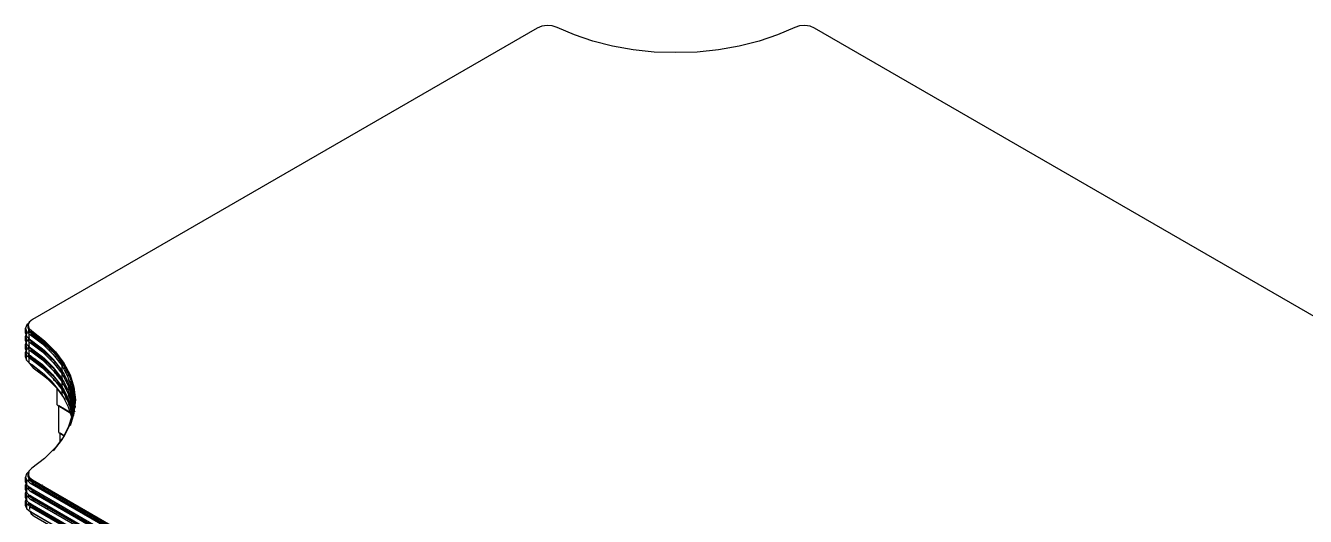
# Model space of a CAD drawing. Header units: inches. Extents: x 0.3 to 16.2, y 0.3 to 11.4.
# Drawn here: x 1.181 to 2.821, y 3.033 to 3.661 of the extents above; entities that cross this region are included whole.
import ezdxf

# ---------------------------------------------------------------- set-up
doc = ezdxf.new("R2010")
doc.units = ezdxf.units.IN
doc.header["$LTSCALE"] = 0.009843
doc.header["$MEASUREMENT"] = 0
doc.layers.add('GEOMETRY', color=7, linetype='Continuous')

msp = doc.modelspace()

# ---------------------------------------------------------------- linework, layer by layer
at = {"layer": 'GEOMETRY'}
for p, q in [((1.8366, 3.6583), (1.1898, 3.285)), ((1.8425, 3.6606), (1.8366, 3.6583)), ((1.8492, 3.6614), (1.8425, 3.6606)), ((1.8559, 3.661), (1.8492, 3.6614)), ((1.8622, 3.6591), (1.8559, 3.661)), ((1.8843, 3.6496), (1.8622, 3.6591)), ((2.1665, 3.6591), (2.1445, 3.6496)), ((2.1724, 3.661), (2.1665, 3.6591)), ((2.1795, 3.6614), (2.1724, 3.661)), ((2.1862, 3.6606), (2.1795, 3.6614)), ((2.1917, 3.6583), (2.1862, 3.6606)), ((4.3476, 2.4138), (2.1917, 3.6583)), ((1.9079, 3.6413), (1.8843, 3.6496)), ((1.9331, 3.635), (1.9079, 3.6413)), ((2.1209, 3.6413), (2.0953, 3.635)), ((2.1445, 3.6496), (2.1209, 3.6413)), ((1.9594, 3.6303), (1.9331, 3.635)), ((1.9866, 3.6276), (1.9594, 3.6303)), ((2.0142, 3.6268), (1.9866, 3.6276)), ((2.0417, 3.6276), (2.0142, 3.6268)), ((2.0689, 3.6303), (2.0417, 3.6276)), ((2.0953, 3.635), (2.0689, 3.6303)), ((1.1866, 3.2811), (1.1827, 3.278)), ((1.1858, 3.2815), (1.1846, 3.278)), ((1.1898, 3.285), (1.1858, 3.2815)), ((1.1827, 3.278), (1.1811, 3.274)), ((1.1811, 3.274), (1.1823, 3.2701)), ((1.1811, 3.274), (1.1823, 3.2701)), ((1.1811, 3.2677), (1.1811, 3.274)), ((1.1811, 3.2677), (1.1823, 3.2638)), ((1.1827, 3.2677), (1.1811, 3.2638)), ((1.1811, 3.2638), (1.1823, 3.2598)), ((1.1811, 3.2638), (1.1823, 3.2598)), ((1.1811, 3.2575), (1.1811, 3.2638)), ((1.1823, 3.2638), (1.1823, 3.2701)), ((1.1823, 3.2701), (1.1858, 3.2665)), ((1.1823, 3.2701), (1.1858, 3.2665)), ((1.1823, 3.2638), (1.1858, 3.2602)), ((1.1854, 3.2701), (1.1839, 3.2685)), ((1.1846, 3.2768), (1.1843, 3.276)), ((1.1843, 3.276), (1.1854, 3.272)), ((1.1843, 3.276), (1.1854, 3.272)), ((1.1843, 3.274), (1.1843, 3.276)), ((1.1843, 3.274), (1.1854, 3.2701)), ((1.1858, 3.2717), (1.1843, 3.2677)), ((1.1846, 3.278), (1.1854, 3.274)), ((1.1846, 3.278), (1.1854, 3.274)), ((1.1846, 3.276), (1.1846, 3.278)), ((1.1846, 3.276), (1.1854, 3.272)), ((1.1858, 3.2697), (1.185, 3.2673)), ((1.1854, 3.272), (1.1854, 3.274)), ((1.1854, 3.274), (1.189, 3.2705)), ((1.1854, 3.274), (1.189, 3.2705)), ((1.1854, 3.272), (1.189, 3.2685)), ((1.1854, 3.2701), (1.1854, 3.272)), ((1.1854, 3.272), (1.1886, 3.2685)), ((1.1854, 3.272), (1.1886, 3.2685)), ((1.1854, 3.2701), (1.1886, 3.2665)), ((1.1854, 3.2638), (1.1858, 3.263)), ((1.1854, 3.2638), (1.1858, 3.263)), ((1.1858, 3.2665), (1.2028, 3.2539)), ((1.1858, 3.2665), (1.2028, 3.2539)), ((1.1858, 3.2602), (1.1858, 3.2665)), ((1.1866, 3.2709), (1.1862, 3.2709)), ((1.187, 3.2705), (1.1866, 3.2705)), ((1.1886, 3.2685), (1.2051, 3.2559)), ((1.1886, 3.2685), (1.2051, 3.2559)), ((1.1886, 3.2665), (1.1886, 3.2685)), ((1.1886, 3.2665), (1.2051, 3.2539)), ((1.189, 3.2705), (1.2055, 3.2575)), ((1.189, 3.2705), (1.2055, 3.2575)), ((1.189, 3.2685), (1.189, 3.2705)), ((1.189, 3.2685), (1.2055, 3.2559)), ((1.1898, 3.2646), (1.189, 3.2642)), ((1.1906, 3.265), (1.1898, 3.2646)), ((1.1921, 3.2642), (1.1898, 3.2626)), ((1.1921, 3.2638), (1.1906, 3.263)), ((1.1921, 3.2661), (1.1921, 3.2657)), ((1.1933, 3.265), (1.1933, 3.265)), ((1.1937, 3.265), (1.1933, 3.2646)), ((1.1811, 3.2575), (1.1823, 3.2535)), ((1.1827, 3.2575), (1.1811, 3.2535)), ((1.1811, 3.2535), (1.1823, 3.2496)), ((1.1811, 3.2535), (1.1823, 3.2496)), ((1.1811, 3.2472), (1.1811, 3.2535)), ((1.1811, 3.2472), (1.1823, 3.2433)), ((1.1827, 3.2472), (1.1811, 3.2433)), ((1.1823, 3.2535), (1.1823, 3.2598)), ((1.1823, 3.2598), (1.1858, 3.2563)), ((1.1823, 3.2598), (1.1858, 3.2563)), ((1.1823, 3.2535), (1.1858, 3.25)), ((1.1823, 3.2433), (1.1823, 3.2496)), ((1.1823, 3.2496), (1.1858, 3.2461)), ((1.1823, 3.2496), (1.1858, 3.2461)), ((1.1854, 3.2598), (1.1839, 3.2583)), ((1.1854, 3.2496), (1.1839, 3.248)), ((1.1858, 3.2614), (1.1843, 3.2575)), ((1.1858, 3.2512), (1.1843, 3.2472)), ((1.185, 3.261), (1.1854, 3.2598)), ((1.1858, 3.2594), (1.185, 3.2571)), ((1.185, 3.2508), (1.1854, 3.2496)), ((1.1858, 3.2492), (1.185, 3.2472)), ((1.1854, 3.2618), (1.1858, 3.261)), ((1.1854, 3.2598), (1.1854, 3.2618)), ((1.1854, 3.2618), (1.1858, 3.261)), ((1.1854, 3.2618), (1.1858, 3.261)), ((1.1854, 3.2598), (1.1886, 3.2563)), ((1.1854, 3.2535), (1.1858, 3.2528)), ((1.1854, 3.2535), (1.1858, 3.2528)), ((1.1854, 3.2516), (1.1858, 3.2512)), ((1.1854, 3.2496), (1.1854, 3.2516)), ((1.1854, 3.2516), (1.1858, 3.2512)), ((1.1854, 3.2516), (1.1858, 3.2512)), ((1.1854, 3.2496), (1.1886, 3.2461)), ((1.1858, 3.2602), (1.2028, 3.2476)), ((1.1858, 3.2563), (1.2028, 3.2437)), ((1.1858, 3.2563), (1.2028, 3.2437)), ((1.1858, 3.25), (1.1858, 3.2563)), ((1.1858, 3.25), (1.2028, 3.2374)), ((1.1886, 3.2583), (1.2051, 3.2457)), ((1.1886, 3.2583), (1.2051, 3.2457)), ((1.1886, 3.2583), (1.2051, 3.2457)), ((1.1886, 3.2563), (1.1886, 3.2583)), ((1.1886, 3.2563), (1.2051, 3.2437)), ((1.1886, 3.248), (1.2051, 3.2354)), ((1.1886, 3.248), (1.2051, 3.2354)), ((1.1886, 3.248), (1.2051, 3.2354)), ((1.1886, 3.2461), (1.1886, 3.248)), ((1.1898, 3.2543), (1.189, 3.2539)), ((1.1906, 3.2551), (1.1898, 3.2543)), ((1.1921, 3.2539), (1.1898, 3.2524)), ((1.1921, 3.2539), (1.1906, 3.2528)), ((1.198, 3.2594), (1.1965, 3.2583)), ((1.198, 3.2492), (1.1965, 3.2484)), ((1.1996, 3.2583), (1.198, 3.2575)), ((1.1996, 3.2583), (1.198, 3.2571)), ((1.2004, 3.2472), (1.1992, 3.2465)), ((1.1996, 3.2602), (1.1996, 3.2602)), ((1.2012, 3.2591), (1.2008, 3.2591)), ((1.2012, 3.2591), (1.2012, 3.2591)), ((1.2028, 3.2539), (1.2165, 3.2402)), ((1.2028, 3.2539), (1.2165, 3.2402)), ((1.2028, 3.2476), (1.2165, 3.2339)), ((1.2055, 3.2535), (1.2039, 3.2524)), ((1.2051, 3.2559), (1.2193, 3.2421)), ((1.2051, 3.2559), (1.2193, 3.2421)), ((1.2051, 3.2539), (1.2193, 3.2402)), ((1.2055, 3.2575), (1.2193, 3.2437)), ((1.2055, 3.2575), (1.2193, 3.2437)), ((1.2055, 3.2559), (1.2193, 3.2421)), ((1.2079, 3.2516), (1.2059, 3.2504)), ((1.2071, 3.2543), (1.2067, 3.2543)), ((1.2091, 3.252), (1.2091, 3.252)), ((1.2138, 3.2472), (1.2138, 3.2472)), ((1.1811, 3.2433), (1.1823, 3.2394)), ((1.1811, 3.2433), (1.1823, 3.2394)), ((1.1811, 3.237), (1.1811, 3.2433)), ((1.1811, 3.237), (1.1823, 3.2331)), ((1.1823, 3.2433), (1.1858, 3.2398)), ((1.1823, 3.2331), (1.1823, 3.2394)), ((1.1823, 3.2394), (1.1858, 3.2362)), ((1.1823, 3.2394), (1.1858, 3.2362)), ((1.1823, 3.2331), (1.1858, 3.2295)), ((1.1858, 3.2409), (1.1843, 3.237)), ((1.185, 3.2406), (1.1854, 3.2394)), ((1.1854, 3.2433), (1.1858, 3.2429)), ((1.1854, 3.2433), (1.1858, 3.2429)), ((1.1854, 3.2413), (1.1858, 3.2409)), ((1.1854, 3.2394), (1.1854, 3.2413)), ((1.1854, 3.2413), (1.1858, 3.2409)), ((1.1854, 3.2413), (1.1858, 3.2409)), ((1.1854, 3.2394), (1.1886, 3.2362)), ((1.1854, 3.2331), (1.1858, 3.2327)), ((1.1854, 3.2331), (1.1858, 3.2327)), ((1.1854, 3.2311), (1.1858, 3.2307)), ((1.1858, 3.2461), (1.2028, 3.2335)), ((1.1858, 3.2461), (1.2028, 3.2335)), ((1.1858, 3.2398), (1.1858, 3.2461)), ((1.1858, 3.2398), (1.2028, 3.2272)), ((1.1858, 3.2362), (1.2028, 3.2232)), ((1.1858, 3.2362), (1.2028, 3.2232)), ((1.1858, 3.2295), (1.1858, 3.2362)), ((1.1874, 3.2374), (1.1866, 3.235)), ((1.1882, 3.239), (1.1878, 3.2386)), ((1.1886, 3.2461), (1.2051, 3.2335)), ((1.1886, 3.2378), (1.2051, 3.2252)), ((1.1886, 3.2378), (1.2051, 3.2252)), ((1.1886, 3.2378), (1.2051, 3.2252)), ((1.1886, 3.2362), (1.1886, 3.2378)), ((1.1886, 3.2362), (1.2051, 3.2232)), ((1.1898, 3.2445), (1.189, 3.2437)), ((1.1906, 3.2449), (1.1898, 3.2445)), ((1.1921, 3.2425), (1.1913, 3.2417)), ((1.1929, 3.2331), (1.1917, 3.2307)), ((1.1929, 3.2429), (1.1921, 3.2425)), ((1.1933, 3.2346), (1.1933, 3.2343)), ((1.1988, 3.2386), (1.1972, 3.2378)), ((1.1972, 3.2378), (1.1972, 3.2378)), ((1.2028, 3.2437), (1.2165, 3.2299)), ((1.2028, 3.2437), (1.2165, 3.2299)), ((1.2028, 3.2374), (1.2165, 3.2236)), ((1.2028, 3.2335), (1.2165, 3.2197)), ((1.2028, 3.2335), (1.2165, 3.2197)), ((1.2059, 3.2429), (1.2043, 3.2417)), ((1.2051, 3.2457), (1.2165, 3.2343)), ((1.2051, 3.2457), (1.2165, 3.2343)), ((1.2051, 3.2457), (1.2165, 3.2343)), ((1.2051, 3.2437), (1.2193, 3.2299)), ((1.2051, 3.2354), (1.2165, 3.224)), ((1.2051, 3.2354), (1.2165, 3.224)), ((1.2051, 3.2354), (1.2165, 3.224)), ((1.2051, 3.2335), (1.2193, 3.2197)), ((1.2079, 3.2303), (1.2075, 3.2287)), ((1.2083, 3.2303), (1.2079, 3.2303)), ((1.2126, 3.2465), (1.211, 3.2457)), ((1.2142, 3.2346), (1.2126, 3.2339)), ((1.2165, 3.2402), (1.228, 3.2256)), ((1.2165, 3.2402), (1.228, 3.2256)), ((1.2165, 3.2339), (1.228, 3.2193)), ((1.2205, 3.2386), (1.2185, 3.2374)), ((1.2193, 3.2437), (1.2303, 3.2291)), ((1.2193, 3.2437), (1.2303, 3.2291)), ((1.2193, 3.2421), (1.2303, 3.2272)), ((1.2193, 3.2421), (1.2303, 3.2272)), ((1.2193, 3.2421), (1.2303, 3.2272)), ((1.2193, 3.2402), (1.2303, 3.2256)), ((1.2217, 3.239), (1.2213, 3.239)), ((1.2244, 3.2331), (1.2228, 3.2323)), ((1.2256, 3.2339), (1.2252, 3.2335)), ((1.2283, 3.2303), (1.228, 3.2303)), ((1.1858, 3.2295), (1.2028, 3.2169)), ((1.187, 3.2287), (1.1874, 3.2268)), ((1.1874, 3.2268), (1.1874, 3.2283)), ((1.1874, 3.2268), (1.1909, 3.2232)), ((1.1886, 3.228), (1.2051, 3.215)), ((1.1909, 3.2232), (1.1909, 3.226)), ((1.1909, 3.2232), (1.2075, 3.2106)), ((1.1961, 3.2197), (1.2122, 3.2067)), ((1.2028, 3.2272), (1.2165, 3.2134)), ((1.2028, 3.2232), (1.2165, 3.2094)), ((1.2028, 3.2232), (1.2165, 3.2094)), ((1.2028, 3.2169), (1.2165, 3.2031)), ((1.2051, 3.2252), (1.2165, 3.2138)), ((1.2051, 3.2252), (1.2165, 3.2138)), ((1.2051, 3.2252), (1.2165, 3.2138)), ((1.2051, 3.2232), (1.2193, 3.2094)), ((1.2051, 3.215), (1.2165, 3.2039)), ((1.2063, 3.2217), (1.2063, 3.222)), ((1.2063, 3.2217), (1.2067, 3.2193)), ((1.2071, 3.2189), (1.2071, 3.2217)), ((1.2102, 3.2193), (1.2165, 3.2138)), ((1.2102, 3.2193), (1.2165, 3.2138)), ((1.2102, 3.2161), (1.2102, 3.2193)), ((1.213, 3.2236), (1.213, 3.2264)), ((1.2161, 3.2244), (1.2165, 3.2244)), ((1.2161, 3.2244), (1.2165, 3.2244)), ((1.2161, 3.2146), (1.2165, 3.2142)), ((1.2165, 3.2299), (1.228, 3.2154)), ((1.2165, 3.2299), (1.228, 3.2154)), ((1.2193, 3.2299), (1.2165, 3.2287)), ((1.2165, 3.2236), (1.228, 3.2091)), ((1.2165, 3.2197), (1.228, 3.2051)), ((1.2165, 3.2197), (1.228, 3.2051)), ((1.2185, 3.2213), (1.2193, 3.2173)), ((1.2185, 3.2213), (1.2193, 3.2173)), ((1.2185, 3.2161), (1.2185, 3.2213)), ((1.2193, 3.2299), (1.2303, 3.2154)), ((1.2193, 3.2197), (1.2303, 3.2051)), ((1.2193, 3.2165), (1.2193, 3.2173)), ((1.2193, 3.2173), (1.222, 3.2138)), ((1.2193, 3.2173), (1.222, 3.2138)), ((1.222, 3.226), (1.2205, 3.2248)), ((1.222, 3.2138), (1.228, 3.2083)), ((1.222, 3.2138), (1.228, 3.2083)), ((1.222, 3.2126), (1.222, 3.2138)), ((1.2244, 3.2197), (1.2287, 3.2173)), ((1.2244, 3.2197), (1.2287, 3.2173)), ((1.2264, 3.2201), (1.2252, 3.2193)), ((1.2272, 3.2295), (1.2256, 3.2287)), ((1.228, 3.2256), (1.2358, 3.2102)), ((1.228, 3.2256), (1.2358, 3.2102)), ((1.228, 3.2193), (1.228, 3.2256)), ((1.228, 3.2193), (1.2358, 3.2039)), ((1.228, 3.2154), (1.2358, 3.2)), ((1.228, 3.2154), (1.2358, 3.2)), ((1.228, 3.2091), (1.228, 3.2154)), ((1.2331, 3.224), (1.2295, 3.222)), ((1.2303, 3.2291), (1.2382, 3.2142)), ((1.2303, 3.2291), (1.2382, 3.2142)), ((1.2303, 3.2272), (1.2303, 3.2291)), ((1.2303, 3.2272), (1.2382, 3.2122)), ((1.2303, 3.2272), (1.2382, 3.2122)), ((1.2303, 3.2272), (1.2382, 3.2122)), ((1.2303, 3.2256), (1.2303, 3.2272)), ((1.2303, 3.2256), (1.2382, 3.2102)), ((1.2303, 3.2154), (1.2358, 3.2043)), ((1.2323, 3.2189), (1.2319, 3.2177)), ((1.2346, 3.2209), (1.2323, 3.2189)), ((1.2362, 3.2181), (1.2327, 3.2161)), ((1.2335, 3.2146), (1.2394, 3.211)), ((1.2335, 3.2146), (1.2394, 3.211)), ((1.2382, 3.2142), (1.2429, 3.1984)), ((1.2382, 3.2142), (1.2429, 3.1984)), ((1.2075, 3.2106), (1.2213, 3.1969)), ((1.2165, 3.2134), (1.228, 3.1988)), ((1.2165, 3.2094), (1.228, 3.1949)), ((1.2165, 3.2094), (1.228, 3.1949)), ((1.2165, 3.2087), (1.2264, 3.2)), ((1.2165, 3.2031), (1.228, 3.1886)), ((1.2193, 3.2094), (1.2303, 3.1949)), ((1.2217, 3.2031), (1.2217, 3.2043)), ((1.2264, 3.2), (1.228, 3.1984)), ((1.228, 3.2091), (1.2358, 3.1937)), ((1.228, 3.2051), (1.2358, 3.1898)), ((1.228, 3.2051), (1.2358, 3.1898)), ((1.228, 3.1988), (1.228, 3.2051)), ((1.228, 3.2035), (1.2358, 3.1945)), ((1.228, 3.2035), (1.2358, 3.1945)), ((1.228, 3.2035), (1.2335, 3.1984)), ((1.228, 3.1988), (1.2358, 3.1835)), ((1.2303, 3.2051), (1.2358, 3.1941)), ((1.2307, 3.2106), (1.2307, 3.2134)), ((1.2307, 3.2106), (1.2311, 3.2094)), ((1.2311, 3.213), (1.2311, 3.2118)), ((1.2311, 3.213), (1.2311, 3.2118)), ((1.2311, 3.2118), (1.2339, 3.2087)), ((1.2311, 3.2118), (1.2339, 3.2087)), ((1.2335, 3.2043), (1.2339, 3.2043)), ((1.2339, 3.2035), (1.2339, 3.2087)), ((1.2339, 3.2035), (1.237, 3.2004)), ((1.2346, 3.2024), (1.2378, 3.1996)), ((1.2346, 3.2024), (1.2378, 3.1996)), ((1.2358, 3.2102), (1.2406, 3.1945)), ((1.2358, 3.2102), (1.2406, 3.1945)), ((1.2358, 3.2083), (1.2382, 3.2039)), ((1.2358, 3.2083), (1.2382, 3.2039)), ((1.2358, 3.2039), (1.2406, 3.1882)), ((1.2358, 3.2), (1.2406, 3.1843)), ((1.2358, 3.2), (1.2406, 3.1843)), ((1.2358, 3.198), (1.2382, 3.1937)), ((1.2358, 3.198), (1.2382, 3.1937)), ((1.2374, 3.2047), (1.2425, 3.2)), ((1.2374, 3.2047), (1.2425, 3.2)), ((1.2382, 3.2122), (1.2429, 3.1965)), ((1.2382, 3.2122), (1.2429, 3.1965)), ((1.2382, 3.2122), (1.2429, 3.1965)), ((1.2382, 3.2102), (1.2429, 3.1945)), ((1.2382, 3.2039), (1.2429, 3.1882)), ((1.2382, 3.2039), (1.2429, 3.1882)), ((1.2382, 3.202), (1.2429, 3.1862)), ((1.2382, 3.202), (1.2429, 3.1862)), ((1.2382, 3.202), (1.2429, 3.1862)), ((1.2394, 3.2031), (1.2394, 3.211)), ((1.2398, 3.1976), (1.2437, 3.1937)), ((1.2406, 3.202), (1.2417, 3.2024)), ((1.2413, 3.2024), (1.2417, 3.2024)), ((1.2413, 3.2008), (1.2413, 3.2024)), ((1.2413, 3.2024), (1.2417, 3.2024)), ((1.2429, 3.1984), (1.2449, 3.1823)), ((1.2429, 3.1984), (1.2449, 3.1823)), ((1.2213, 3.1969), (1.2319, 3.1823)), ((1.2217, 3.1756), (1.2217, 3.1961)), ((1.228, 3.1949), (1.2358, 3.1799)), ((1.228, 3.1949), (1.2358, 3.1799)), ((1.228, 3.1886), (1.228, 3.1949)), ((1.228, 3.1937), (1.2362, 3.1819)), ((1.228, 3.1937), (1.2362, 3.1819)), ((1.228, 3.1886), (1.2358, 3.1732)), ((1.2303, 3.1949), (1.2358, 3.1839)), ((1.2319, 3.1866), (1.2398, 3.1713)), ((1.2319, 3.1866), (1.2398, 3.1713)), ((1.2358, 3.1937), (1.2406, 3.178)), ((1.2358, 3.1898), (1.2406, 3.1744)), ((1.2358, 3.1898), (1.2406, 3.1744)), ((1.2358, 3.1894), (1.2378, 3.187)), ((1.2358, 3.1878), (1.2382, 3.1835)), ((1.2358, 3.1878), (1.2382, 3.1835)), ((1.2358, 3.1835), (1.2406, 3.1677)), ((1.2362, 3.1819), (1.2366, 3.1815)), ((1.2362, 3.1819), (1.2366, 3.1815)), ((1.2362, 3.1783), (1.2362, 3.1819)), ((1.2374, 3.1945), (1.2378, 3.1945)), ((1.2378, 3.1945), (1.2441, 3.1866)), ((1.2382, 3.1937), (1.2429, 3.178)), ((1.2382, 3.1937), (1.2429, 3.178)), ((1.2382, 3.1917), (1.2429, 3.176)), ((1.2382, 3.1917), (1.2429, 3.176)), ((1.2382, 3.1917), (1.2429, 3.176)), ((1.2382, 3.1835), (1.2429, 3.1677)), ((1.2382, 3.1835), (1.2429, 3.1677)), ((1.2382, 3.1815), (1.2429, 3.1657)), ((1.2382, 3.1815), (1.2429, 3.1657)), ((1.2382, 3.1815), (1.2429, 3.1657)), ((1.2386, 3.1913), (1.2402, 3.1898)), ((1.2386, 3.1913), (1.2402, 3.1898)), ((1.2402, 3.1969), (1.2437, 3.1925)), ((1.2402, 3.1969), (1.2437, 3.1925)), ((1.2402, 3.1898), (1.2449, 3.1823)), ((1.2402, 3.1898), (1.2449, 3.1823)), ((1.2402, 3.1846), (1.2441, 3.178)), ((1.2406, 3.1945), (1.2425, 3.1787)), ((1.2406, 3.1945), (1.2425, 3.1787)), ((1.2406, 3.1913), (1.2429, 3.1843)), ((1.2406, 3.1882), (1.2425, 3.1724)), ((1.2406, 3.1843), (1.2425, 3.1685)), ((1.2406, 3.1843), (1.2425, 3.1685)), ((1.2406, 3.1815), (1.2429, 3.174)), ((1.2425, 3.1937), (1.2425, 3.1949)), ((1.2425, 3.1858), (1.2425, 3.1886)), ((1.2429, 3.1965), (1.2449, 3.1807)), ((1.2429, 3.1965), (1.2445, 3.1807)), ((1.2429, 3.1965), (1.2445, 3.1807)), ((1.2429, 3.1945), (1.2445, 3.1787)), ((1.2429, 3.1937), (1.2429, 3.1945)), ((1.2429, 3.1854), (1.2429, 3.1886)), ((1.2429, 3.1882), (1.2445, 3.1724)), ((1.2429, 3.1882), (1.2445, 3.1724)), ((1.2429, 3.1862), (1.2441, 3.1756)), ((1.2429, 3.1862), (1.2441, 3.1756)), ((1.2429, 3.1862), (1.2441, 3.1756)), ((1.2429, 3.1843), (1.2441, 3.1748)), ((1.2449, 3.1823), (1.2429, 3.1665)), ((1.2449, 3.1807), (1.2449, 3.1823)), ((1.2217, 3.1756), (1.2382, 3.1657)), ((1.2236, 3.1748), (1.2382, 3.1665)), ((1.2236, 3.1748), (1.2382, 3.1665)), ((1.2236, 3.1402), (1.2236, 3.1748)), ((1.2358, 3.1799), (1.2406, 3.1642)), ((1.2358, 3.1799), (1.2406, 3.1642)), ((1.2358, 3.1776), (1.2382, 3.1732)), ((1.2358, 3.1776), (1.2382, 3.1732)), ((1.2358, 3.1732), (1.2406, 3.1579)), ((1.2362, 3.1783), (1.2429, 3.1654)), ((1.2382, 3.1732), (1.2417, 3.1618)), ((1.2382, 3.1732), (1.2417, 3.1618)), ((1.2382, 3.1717), (1.2413, 3.161)), ((1.2429, 3.1665), (1.2382, 3.1508)), ((1.2429, 3.1646), (1.2382, 3.1488)), ((1.2398, 3.1713), (1.2421, 3.1638)), ((1.2398, 3.1713), (1.2421, 3.1638)), ((1.2398, 3.1673), (1.2398, 3.1669)), ((1.2398, 3.1669), (1.2417, 3.1614)), ((1.2425, 3.1787), (1.2406, 3.1626)), ((1.2406, 3.178), (1.2425, 3.1622)), ((1.2406, 3.1744), (1.2417, 3.1626)), ((1.2406, 3.1744), (1.2417, 3.1626)), ((1.2406, 3.1732), (1.2441, 3.1669)), ((1.2406, 3.1732), (1.2441, 3.1669)), ((1.2406, 3.1713), (1.2429, 3.1642)), ((1.2406, 3.1677), (1.2413, 3.161)), ((1.2425, 3.1685), (1.2417, 3.1622)), ((1.2425, 3.1693), (1.2425, 3.1807)), ((1.2425, 3.1724), (1.2425, 3.1787)), ((1.2425, 3.1622), (1.2425, 3.1685)), ((1.2425, 3.1634), (1.2425, 3.1657)), ((1.2445, 3.1807), (1.2429, 3.1646)), ((1.2429, 3.1693), (1.2429, 3.1803)), ((1.2429, 3.178), (1.2437, 3.1717)), ((1.2429, 3.178), (1.2437, 3.1717)), ((1.2429, 3.176), (1.2433, 3.1705)), ((1.2429, 3.176), (1.2433, 3.1705)), ((1.2429, 3.176), (1.2433, 3.1705)), ((1.2429, 3.174), (1.2433, 3.1697)), ((1.2429, 3.1677), (1.2429, 3.1665)), ((1.2429, 3.1677), (1.2429, 3.1665)), ((1.2445, 3.1787), (1.2445, 3.1807)), ((1.2382, 3.1508), (1.2303, 3.1354)), ((1.2406, 3.1626), (1.2358, 3.1469)), ((1.2406, 3.1642), (1.2409, 3.1602)), ((1.2406, 3.1642), (1.2409, 3.1602)), ((1.2421, 3.1642), (1.2429, 3.1638)), ((1.2421, 3.1642), (1.2429, 3.1638)), ((1.2421, 3.1634), (1.2425, 3.1634)), ((1.228, 3.1319), (1.2165, 3.1169)), ((1.2303, 3.1354), (1.2193, 3.1209)), ((1.2236, 3.1402), (1.2307, 3.1362)), ((1.2252, 3.1398), (1.2307, 3.1366)), ((1.2252, 3.1398), (1.2307, 3.1366)), ((1.2252, 3.1287), (1.2252, 3.1398)), ((1.2358, 3.1469), (1.228, 3.1319)), ((1.2193, 3.1209), (1.2055, 3.1071)), ((1.2055, 3.1071), (1.189, 3.0945)), ((1.1823, 3.0874), (1.1811, 3.0831)), ((1.1811, 3.0831), (1.1827, 3.0795)), ((1.1811, 3.0831), (1.1827, 3.0795)), ((1.1811, 3.0768), (1.1811, 3.0831)), ((1.1858, 3.0906), (1.1823, 3.0874)), ((1.1854, 3.089), (1.1843, 3.085)), ((1.1843, 3.085), (1.1858, 3.0811)), ((1.1843, 3.085), (1.1858, 3.0811)), ((1.1843, 3.0835), (1.1843, 3.085)), ((1.1843, 3.0835), (1.1858, 3.0795)), ((1.1854, 3.0909), (1.1846, 3.087)), ((1.1846, 3.087), (1.1858, 3.0831)), ((1.1846, 3.087), (1.1858, 3.0831)), ((1.1846, 3.085), (1.1846, 3.087)), ((1.1846, 3.085), (1.1858, 3.0811)), ((1.189, 3.0945), (1.1854, 3.0909)), ((1.187, 3.0827), (1.1854, 3.0807)), ((1.1858, 3.0811), (1.1858, 3.0831)), ((1.1858, 3.0831), (1.1898, 3.0799)), ((1.1858, 3.0831), (1.1898, 3.0799)), ((1.1811, 3.0768), (1.1827, 3.0728)), ((1.1819, 3.0752), (1.1811, 3.0732)), ((1.1811, 3.0732), (1.1827, 3.0693)), ((1.1811, 3.0732), (1.1827, 3.0693)), ((1.1811, 3.0669), (1.1811, 3.0732)), ((1.1811, 3.0669), (1.1827, 3.063)), ((1.1827, 3.0776), (1.1823, 3.0772)), ((1.1827, 3.0673), (1.1823, 3.0669)), ((1.1827, 3.0728), (1.1827, 3.0795)), ((1.1827, 3.0795), (1.1866, 3.076)), ((1.1827, 3.0795), (1.1866, 3.076)), ((1.1827, 3.0728), (1.1866, 3.0697)), ((1.1827, 3.063), (1.1827, 3.0693)), ((1.1827, 3.0693), (1.1866, 3.0657)), ((1.1827, 3.0693), (1.1866, 3.0657)), ((1.1858, 3.0807), (1.1839, 3.0783)), ((1.1858, 3.0705), (1.1839, 3.0685)), ((1.1854, 3.0807), (1.1846, 3.078)), ((1.1854, 3.0709), (1.1846, 3.0677)), ((1.1854, 3.0791), (1.185, 3.0776)), ((1.185, 3.0713), (1.1858, 3.0693)), ((1.1854, 3.0689), (1.185, 3.0673)), ((1.1858, 3.0795), (1.1854, 3.0791)), ((1.1854, 3.0709), (1.1854, 3.0709)), ((1.1858, 3.0693), (1.1854, 3.0689)), ((1.1858, 3.0811), (1.1898, 3.078)), ((1.1858, 3.0795), (1.1858, 3.0811)), ((1.1858, 3.0811), (1.1898, 3.078)), ((1.1858, 3.0811), (1.1898, 3.078)), ((1.1862, 3.0811), (1.1858, 3.0807)), ((1.1858, 3.0795), (1.1898, 3.076)), ((1.1858, 3.0693), (1.1858, 3.0713)), ((1.1862, 3.0709), (1.1858, 3.0705)), ((1.1858, 3.0693), (1.1898, 3.0657)), ((1.187, 3.0807), (1.1866, 3.0803)), ((1.1866, 3.076), (3.3457, 1.8295)), ((1.1866, 3.076), (3.3457, 1.8295)), ((1.1866, 3.0705), (1.1898, 3.0677)), ((1.1866, 3.0705), (1.1898, 3.0677)), ((1.1866, 3.0705), (1.1898, 3.0677)), ((1.1866, 3.0697), (3.3457, 1.8232)), ((1.1906, 3.0756), (1.1886, 3.074)), ((1.1898, 3.0799), (3.3457, 1.835)), ((1.1898, 3.0799), (3.3457, 1.835)), ((1.1898, 3.078), (3.3457, 1.8335)), ((1.1898, 3.078), (3.3457, 1.8331)), ((1.1898, 3.078), (3.3457, 1.8331)), ((1.1898, 3.076), (3.3457, 1.8311)), ((1.1898, 3.0677), (3.3457, 1.8232)), ((1.1898, 3.0677), (3.3457, 1.8232)), ((1.1898, 3.0677), (3.3457, 1.8232)), ((1.1921, 3.0748), (1.1906, 3.0736)), ((1.1917, 3.0748), (1.1906, 3.074)), ((1.1921, 3.0768), (1.1921, 3.0768)), ((1.1933, 3.076), (1.1933, 3.076)), ((1.1933, 3.076), (1.1933, 3.076)), ((1.198, 3.0713), (1.1969, 3.0701)), ((1.1996, 3.0705), (1.198, 3.0693)), ((1.1992, 3.0705), (1.198, 3.0693)), ((1.1996, 3.0724), (1.1996, 3.0724)), ((1.2012, 3.0717), (1.2008, 3.0717)), ((1.2008, 3.0717), (1.2008, 3.0717)), ((1.2028, 3.0728), (1.2024, 3.0728)), ((1.2051, 3.0665), (1.2043, 3.0657)), ((1.2055, 3.0669), (1.2051, 3.0665)), ((1.2067, 3.0681), (1.2067, 3.0681)), ((1.2094, 3.0669), (1.2094, 3.0665)), ((1.1819, 3.0654), (1.1811, 3.063)), ((1.1811, 3.063), (1.1827, 3.0591)), ((1.1811, 3.063), (1.1827, 3.0591)), ((1.1811, 3.0567), (1.1811, 3.063)), ((1.1811, 3.0567), (1.1827, 3.0528)), ((1.1819, 3.0551), (1.1811, 3.0528)), ((1.1811, 3.0528), (1.1827, 3.0488)), ((1.1811, 3.0528), (1.1827, 3.0488)), ((1.1811, 3.0465), (1.1811, 3.0528)), ((1.1827, 3.0571), (1.1823, 3.0567)), ((1.1827, 3.063), (1.1866, 3.0594)), ((1.1827, 3.0528), (1.1827, 3.0591)), ((1.1827, 3.0591), (1.1866, 3.0555)), ((1.1827, 3.0591), (1.1866, 3.0555)), ((1.1827, 3.0528), (1.1866, 3.0492)), ((1.1858, 3.0602), (1.1839, 3.0583)), ((1.1854, 3.0606), (1.1846, 3.0575)), ((1.1854, 3.0504), (1.1846, 3.0472)), ((1.185, 3.061), (1.1858, 3.0591)), ((1.1854, 3.0587), (1.185, 3.0571)), ((1.185, 3.0508), (1.1858, 3.0488)), ((1.1854, 3.0606), (1.1854, 3.0606)), ((1.1858, 3.0591), (1.1854, 3.0587)), ((1.1854, 3.0504), (1.1854, 3.0504)), ((1.1858, 3.0591), (1.1858, 3.061)), ((1.1862, 3.0606), (1.1858, 3.0602)), ((1.1858, 3.0591), (1.1898, 3.0559)), ((1.1858, 3.0488), (1.1858, 3.0508)), ((1.1866, 3.0657), (3.3457, 1.8193)), ((1.1866, 3.0657), (3.3457, 1.8193)), ((1.1866, 3.0602), (1.1898, 3.0579)), ((1.1866, 3.0602), (1.1898, 3.0579)), ((1.1866, 3.0602), (1.1898, 3.0579)), ((1.1866, 3.0594), (3.3457, 1.813)), ((1.1866, 3.0555), (3.3457, 1.8094)), ((1.1866, 3.0555), (3.3457, 1.8094)), ((1.1866, 3.05), (1.1898, 3.0476)), ((1.1866, 3.05), (1.1898, 3.0476)), ((1.1866, 3.05), (1.1898, 3.0476)), ((1.1906, 3.0654), (1.1886, 3.0642)), ((1.1906, 3.0551), (1.1886, 3.0539)), ((1.1898, 3.0657), (3.3457, 1.8213)), ((1.1898, 3.0579), (3.3457, 1.813)), ((1.1898, 3.0579), (3.3457, 1.813)), ((1.1898, 3.0579), (3.3457, 1.813)), ((1.1898, 3.0559), (3.3457, 1.811)), ((1.1921, 3.0646), (1.1906, 3.0638)), ((1.1917, 3.0646), (1.1906, 3.0638)), ((1.1933, 3.0539), (1.1917, 3.0528)), ((1.198, 3.061), (1.1969, 3.0602)), ((1.1992, 3.0504), (1.198, 3.0492)), ((1.2008, 3.0594), (1.1992, 3.0587)), ((1.2067, 3.0559), (1.2055, 3.0551)), ((1.2075, 3.0646), (1.2071, 3.0646)), ((1.2083, 3.0654), (1.2075, 3.0646)), ((1.2138, 3.0622), (1.2122, 3.0602)), ((1.215, 3.0634), (1.215, 3.0634)), ((1.2173, 3.05), (1.2161, 3.0488)), ((1.2244, 3.0563), (1.2228, 3.0551)), ((1.2256, 3.0575), (1.2256, 3.0575)), ((1.2268, 3.0587), (1.2264, 3.0583)), ((1.2287, 3.0555), (1.2287, 3.0555)), ((1.2287, 3.052), (1.2287, 3.0535)), ((1.2343, 3.0504), (1.2331, 3.0492)), ((1.2358, 3.0516), (1.2354, 3.0516)), ((1.1811, 3.0465), (1.1827, 3.0425)), ((1.1827, 3.0425), (1.1827, 3.0488)), ((1.1827, 3.0488), (1.1866, 3.0457)), ((1.1827, 3.0488), (1.1866, 3.0457)), ((1.1827, 3.0425), (1.1866, 3.0394)), ((1.1858, 3.0488), (1.1898, 3.0457)), ((1.1866, 3.0492), (3.3457, 1.8028)), ((1.1874, 3.0484), (1.1866, 3.0445)), ((1.1866, 3.0457), (3.3457, 1.7992)), ((1.1866, 3.0457), (3.3457, 1.7992)), ((1.1866, 3.0445), (1.1866, 3.0441)), ((1.1866, 3.0445), (1.1866, 3.0441)), ((1.1866, 3.0417), (1.1866, 3.0445)), ((1.1866, 3.0402), (1.1882, 3.0362)), ((1.1866, 3.0398), (1.1898, 3.0374)), ((1.1866, 3.0394), (3.3457, 1.7929)), ((1.1878, 3.0488), (1.1874, 3.0484)), ((1.1882, 3.0362), (1.1882, 3.0386)), ((1.1882, 3.0362), (1.1921, 3.0331)), ((1.1898, 3.0476), (3.3457, 1.8028)), ((1.1898, 3.0476), (3.3457, 1.8028)), ((1.1898, 3.0476), (3.3457, 1.8028)), ((1.1898, 3.0457), (3.3457, 1.8008)), ((1.1898, 3.0374), (3.3457, 1.7925)), ((1.1917, 3.0362), (1.1921, 3.0358)), ((1.1929, 3.0441), (1.1925, 3.0421)), ((1.2063, 3.0366), (1.2079, 3.0331)), ((1.2063, 3.0366), (1.2079, 3.0331)), ((1.2063, 3.0343), (1.2063, 3.0366)), ((1.2102, 3.0441), (1.2091, 3.0429)), ((1.2102, 3.0441), (1.2102, 3.0441)), ((1.2209, 3.0378), (1.2201, 3.0366)), ((1.222, 3.039), (1.222, 3.039)), ((1.2276, 3.0441), (1.2264, 3.0429)), ((1.2287, 3.0417), (1.2287, 3.0433)), ((1.2287, 3.035), (1.2433, 3.0268)), ((1.2378, 3.0382), (1.2366, 3.037)), ((1.2429, 3.0472), (1.2429, 3.0476)), ((1.2429, 3.0437), (1.2429, 3.0453)), ((1.2441, 3.0445), (1.2429, 3.0433)), ((1.2429, 3.0335), (1.2429, 3.0354)), ((1.2457, 3.0461), (1.2453, 3.0457)), ((1.2457, 3.0457), (1.2457, 3.0461)), ((1.2457, 3.0421), (1.2457, 3.0437)), ((1.2457, 3.0319), (1.2457, 3.0339)), ((1.2543, 3.039), (1.2531, 3.0378)), ((1.2555, 3.0402), (1.2555, 3.0402)), ((1.1921, 3.0331), (3.3457, 1.7894))]:
    msp.add_line(p, q, dxfattribs=at)

doc.saveas('drawing.dxf')
